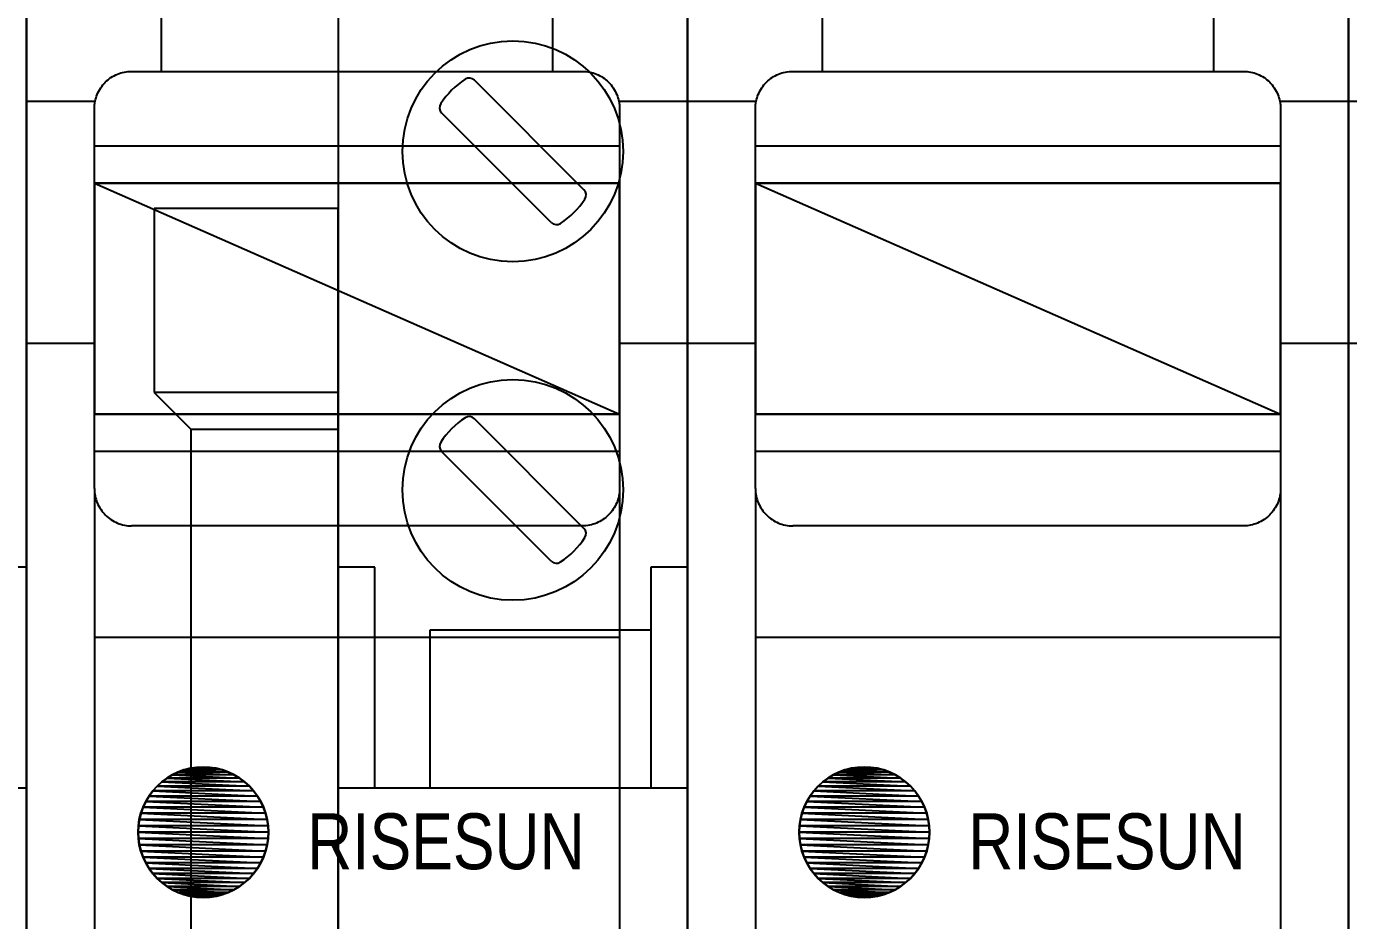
# Model space of a CAD drawing. Header units: millimetres. Extents: x -208796 to -83323, y 30910 to 103951.
# Drawn here: x -100296.08 to -100260.13, y 36538.17 to 36562.46 of the extents above; entities that cross this region are included whole.
import ezdxf

# ---------------------------------------------------------------- set-up
doc = ezdxf.new("R2010")
doc.units = ezdxf.units.MM
doc.header["$LTSCALE"] = 3
doc.linetypes.add('NEW_LINE159', pattern=[0.7, 0.5, -0.2])
doc.layers.add('1', color=3, linetype='Continuous')
doc.layers.add('DUT', color=7, linetype='Continuous')
doc.styles.add('Arial', font='arial.ttf')

# ---------------------------------------------------------------- blocks, each defined once
blk = doc.blocks.new('*U99')
for p, q in [((-26.958, 0), (-26.958, 79.4816)), ((-8.986, 79.4816), (-8.986, 0)), ((-8.986, 0), (-8.986, 79.4816)), ((-23.2876, 63.1802), (-23.2876, 66.4202)), ((-12.6563, 66.4202), (-12.6563, 63.1802)), ((-5.3156, 63.1802), (-5.3156, 66.4202)), ((5.3157, 66.4202), (5.3157, 63.1802)), ((-24.8136, 62.8837), (-24.7774, 62.9185)), ((-24.7774, 62.9185), (-24.7395, 62.9511)), ((-24.7395, 62.9511), (-24.7002, 62.9818)), ((-24.7002, 62.9818), (-24.6595, 63.0102)), ((-24.6595, 63.0102), (-24.6178, 63.0368)), ((-24.6178, 63.0368), (-24.5746, 63.0611)), ((-24.5746, 63.0611), (-24.5305, 63.0833)), ((-24.5305, 63.0833), (-24.4852, 63.1032)), ((-24.4852, 63.1032), (-24.4392, 63.1211)), ((-24.4392, 63.1211), (-24.3923, 63.1366)), ((-24.3923, 63.1366), (-24.3447, 63.1499)), ((-24.3447, 63.1499), (-24.2962, 63.1607)), ((-24.2962, 63.1607), (-24.2474, 63.1694)), ((-24.2474, 63.1694), (-24.1979, 63.1754)), ((-24.1979, 63.1754), (-24.148, 63.179)), ((-24.148, 63.179), (-24.0976, 63.1802)), ((-24.0976, 63.1802), (-23.2876, 63.1802)), ((-23.2876, 63.1802), (-12.6563, 63.1802)), ((-12.6563, 63.1802), (-11.8463, 63.1802)), ((-11.8463, 63.1802), (-11.8463, 63.1802)), ((-11.8463, 63.1802), (-11.7962, 63.179)), ((-11.7962, 63.179), (-11.7463, 63.1754)), ((-11.7463, 63.1754), (-11.6969, 63.1694)), ((-11.6969, 63.1694), (-11.648, 63.1607)), ((-11.648, 63.1607), (-11.5998, 63.1499)), ((-11.5998, 63.1499), (-11.5521, 63.1366)), ((-11.5521, 63.1366), (-11.5052, 63.1211)), ((-11.5052, 63.1211), (-11.459, 63.1032)), ((-11.459, 63.1032), (-11.4139, 63.0833)), ((-11.4139, 63.0833), (-11.3698, 63.0611)), ((-11.3698, 63.0611), (-11.3268, 63.0368)), ((-11.3268, 63.0368), (-11.2848, 63.0102)), ((-11.2848, 63.0102), (-11.2443, 62.9818)), ((-11.2443, 62.9818), (-11.2048, 62.9511)), ((-11.2048, 62.9511), (-11.1669, 62.9185)), ((-11.1669, 62.9185), (-11.1304, 62.8837)), ((-6.8416, 62.8837), (-6.8054, 62.9185)), ((-6.8054, 62.9185), (-6.7675, 62.9511)), ((-6.7675, 62.9511), (-6.7282, 62.9818)), ((-6.7282, 62.9818), (-6.6875, 63.0102)), ((-6.6875, 63.0102), (-6.6458, 63.0368)), ((-6.6458, 63.0368), (-6.6026, 63.0611)), ((-6.6026, 63.0611), (-6.5585, 63.0833)), ((-6.5585, 63.0833), (-6.5132, 63.1032)), ((-6.5132, 63.1032), (-6.4672, 63.1211)), ((-6.4672, 63.1211), (-6.4203, 63.1366)), ((-6.4203, 63.1366), (-6.3727, 63.1499)), ((-6.3727, 63.1499), (-6.3242, 63.1607)), ((-6.3242, 63.1607), (-6.2754, 63.1694)), ((-6.2754, 63.1694), (-6.2259, 63.1754)), ((-6.2259, 63.1754), (-6.176, 63.179)), ((-6.176, 63.179), (-6.1256, 63.1802)), ((-6.1256, 63.1802), (-5.3156, 63.1802)), ((-5.3156, 63.1802), (5.3157, 63.1802)), ((5.3157, 63.1802), (6.1257, 63.1802)), ((6.1257, 63.1802), (6.1257, 63.1802)), ((6.1257, 63.1802), (6.1758, 63.179)), ((6.1758, 63.179), (6.2257, 63.1754)), ((6.2257, 63.1754), (6.2751, 63.1694)), ((6.2751, 63.1694), (6.324, 63.1607)), ((6.324, 63.1607), (6.3722, 63.1499)), ((6.3722, 63.1499), (6.4199, 63.1366)), ((6.4199, 63.1366), (6.4668, 63.1211)), ((6.4668, 63.1211), (6.513, 63.1032)), ((6.513, 63.1032), (6.5581, 63.0833)), ((6.5581, 63.0833), (6.6022, 63.0611)), ((6.6022, 63.0611), (6.6452, 63.0368)), ((6.6452, 63.0368), (6.6872, 63.0102)), ((6.6872, 63.0102), (6.7277, 62.9818)), ((6.7277, 62.9818), (6.7672, 62.9511)), ((6.7672, 62.9511), (6.8051, 62.9185)), ((6.8051, 62.9185), (6.8416, 62.8837)), ((-25.051, 62.5093), (-25.0331, 62.5553)), ((-25.0331, 62.5553), (-25.0132, 62.6006)), ((-25.0132, 62.6006), (-24.991, 62.6447)), ((-24.991, 62.6447), (-24.9667, 62.6879)), ((-24.9667, 62.6879), (-24.9401, 62.7296)), ((-24.9401, 62.7296), (-24.9117, 62.7703)), ((-24.9117, 62.7703), (-24.881, 62.8096)), ((-24.881, 62.8096), (-24.8484, 62.8475)), ((-24.8484, 62.8475), (-24.8136, 62.8837)), ((-24.8136, 62.8837), (-24.8136, 62.8837)), ((-11.1304, 62.8837), (-11.1304, 62.8837)), ((-11.1304, 62.8837), (-11.0959, 62.8475)), ((-11.0959, 62.8475), (-11.0633, 62.8096)), ((-11.0633, 62.8096), (-11.0328, 62.7703)), ((-11.0328, 62.7703), (-11.0041, 62.7296)), ((-11.0041, 62.7296), (-10.9777, 62.6879)), ((-10.9777, 62.6879), (-10.9533, 62.6447)), ((-10.9533, 62.6447), (-10.9311, 62.6006)), ((-10.9311, 62.6006), (-10.911, 62.5553)), ((-10.911, 62.5553), (-10.8933, 62.5093)), ((-7.079, 62.5093), (-7.0611, 62.5553)), ((-7.0611, 62.5553), (-7.0412, 62.6006)), ((-7.0412, 62.6006), (-7.019, 62.6447)), ((-7.019, 62.6447), (-6.9947, 62.6879)), ((-6.9947, 62.6879), (-6.9681, 62.7296)), ((-6.9681, 62.7296), (-6.9397, 62.7703)), ((-6.9397, 62.7703), (-6.909, 62.8096)), ((-6.909, 62.8096), (-6.8764, 62.8475)), ((-6.8764, 62.8475), (-6.8416, 62.8837)), ((-6.8416, 62.8837), (-6.8416, 62.8837)), ((6.8416, 62.8837), (6.8416, 62.8837)), ((6.8416, 62.8837), (6.8761, 62.8475)), ((6.8761, 62.8475), (6.9087, 62.8096)), ((6.9087, 62.8096), (6.9392, 62.7703)), ((6.9392, 62.7703), (6.9679, 62.7296)), ((6.9679, 62.7296), (6.9943, 62.6879)), ((6.9943, 62.6879), (7.0187, 62.6447)), ((7.0187, 62.6447), (7.0409, 62.6006)), ((7.0409, 62.6006), (7.061, 62.5553)), ((7.061, 62.5553), (7.0787, 62.5093)), ((-26.958, 62.3702), (-25.0897, 62.3702)), ((-25.1101, 62.1677), (-25.1089, 62.2181)), ((-25.1089, 62.2181), (-25.1053, 62.268)), ((-25.1053, 62.268), (-25.0993, 62.3175)), ((-25.0993, 62.3175), (-25.0906, 62.3663)), ((-25.0906, 62.3663), (-25.0798, 62.4148)), ((-25.0798, 62.4148), (-25.0665, 62.4624)), ((-25.0665, 62.4624), (-25.051, 62.5093)), ((-10.8933, 62.5093), (-10.8777, 62.4624)), ((-10.8777, 62.4624), (-10.8645, 62.4148)), ((-10.8645, 62.4148), (-10.8535, 62.3663)), ((-10.8543, 62.3702), (-8.986, 62.3702)), ((-10.8535, 62.3663), (-10.8451, 62.3175)), ((-10.8451, 62.3175), (-10.8388, 62.268)), ((-10.8388, 62.268), (-10.8352, 62.2181)), ((-10.8352, 62.2181), (-10.8338, 62.1677)), ((-8.986, 62.3702), (-7.1177, 62.3702)), ((-7.1381, 62.1677), (-7.1369, 62.2181)), ((-7.1369, 62.2181), (-7.1333, 62.268)), ((-7.1333, 62.268), (-7.1273, 62.3175)), ((-7.1273, 62.3175), (-7.1186, 62.3663)), ((-7.1186, 62.3663), (-7.1078, 62.4148)), ((-7.1078, 62.4148), (-7.0945, 62.4624)), ((-7.0945, 62.4624), (-7.079, 62.5093)), ((7.0787, 62.5093), (7.0943, 62.4624)), ((7.0943, 62.4624), (7.1075, 62.4148)), ((7.1075, 62.4148), (7.1185, 62.3663)), ((7.1177, 62.3702), (8.986, 62.3702)), ((7.1185, 62.3663), (7.1269, 62.3175)), ((7.1269, 62.3175), (7.1332, 62.268)), ((7.1332, 62.268), (7.1368, 62.2181)), ((7.1368, 62.2181), (7.1382, 62.1677)), ((-25.1101, 60.1427), (-25.1101, 62.1677)), ((-25.1101, 62.1677), (-25.1101, 62.1677)), ((-10.8338, 62.1677), (-10.8338, 60.1427)), ((-7.1381, 60.1427), (-7.1381, 62.1677)), ((-7.1381, 62.1677), (-7.1381, 62.1677)), ((7.1382, 62.1677), (7.1382, 60.1427)), ((-25.1101, 61.1552), (-10.8338, 61.1552)), ((-7.1381, 61.1552), (7.1382, 61.1552)), ((-25.1101, 60.1427), (-10.8338, 60.1427)), ((-25.1101, 53.8652), (-25.1101, 60.1427)), ((-10.8338, 60.1427), (-10.8338, 53.8652)), ((-7.1381, 60.1427), (7.1382, 60.1427)), ((-7.1381, 53.8652), (-7.1381, 60.1427)), ((7.1382, 60.1427), (7.1382, 53.8652)), ((-26.958, 55.789), (-25.0897, 55.789)), ((-10.8543, 55.789), (-8.986, 55.789)), ((-8.986, 55.789), (-7.1177, 55.789)), ((7.1177, 55.789), (8.986, 55.789)), ((-25.1101, 51.8402), (-25.1101, 53.8652)), ((-10.8338, 53.8652), (-25.1101, 53.8652)), ((-10.8338, 53.8652), (-10.8338, 51.8402)), ((-7.1381, 51.8402), (-7.1381, 53.8652)), ((7.1382, 53.8652), (-7.1381, 53.8652)), ((7.1382, 53.8652), (7.1382, 51.8402)), ((-10.8338, 52.8527), (-25.1101, 52.8527)), ((7.1382, 52.8527), (-7.1381, 52.8527)), ((-25.1101, 51.8402), (-25.1101, 51.8402)), ((-25.1101, 51.8402), (-25.1089, 51.7901)), ((-25.1101, 51.8402), (-25.1101, 20.4526)), ((-25.1089, 51.7901), (-25.1053, 51.7402)), ((-10.8352, 51.7901), (-10.8388, 51.7402)), ((-10.8338, 51.8402), (-10.8352, 51.7901)), ((-10.8338, 51.8402), (-10.8338, 51.8402)), ((-10.8338, 51.8402), (-10.8338, 20.4526)), ((-7.1381, 51.8402), (-7.1381, 51.8402)), ((-7.1381, 51.8402), (-7.1369, 51.7901)), ((-7.1381, 51.8402), (-7.1381, 20.4526)), ((-7.1369, 51.7901), (-7.1333, 51.7402)), ((7.1368, 51.7901), (7.1332, 51.7402)), ((7.1382, 51.8402), (7.1368, 51.7901)), ((7.1382, 51.8402), (7.1382, 51.8402)), ((7.1382, 51.8402), (7.1382, 20.4526)), ((-25.1053, 51.7402), (-25.0993, 51.6908)), ((-25.0993, 51.6908), (-25.0906, 51.6419)), ((-25.0906, 51.6419), (-25.0798, 51.5937)), ((-25.0798, 51.5937), (-25.0665, 51.546)), ((-25.0665, 51.546), (-25.051, 51.4991)), ((-25.051, 51.4991), (-25.0331, 51.4528)), ((-25.0331, 51.4528), (-25.0132, 51.4077)), ((-25.0132, 51.4077), (-24.991, 51.3636)), ((-10.9311, 51.4077), (-10.9533, 51.3636)), ((-10.911, 51.4528), (-10.9311, 51.4077)), ((-10.8933, 51.4991), (-10.911, 51.4528)), ((-10.8777, 51.546), (-10.8933, 51.4991)), ((-10.8645, 51.5937), (-10.8777, 51.546)), ((-10.8535, 51.6419), (-10.8645, 51.5937)), ((-10.8451, 51.6908), (-10.8535, 51.6419)), ((-10.8388, 51.7402), (-10.8451, 51.6908)), ((-7.1333, 51.7402), (-7.1273, 51.6908)), ((-7.1273, 51.6908), (-7.1186, 51.6419)), ((-7.1186, 51.6419), (-7.1078, 51.5937)), ((-7.1078, 51.5937), (-7.0945, 51.546)), ((-7.0945, 51.546), (-7.079, 51.4991)), ((-7.079, 51.4991), (-7.0611, 51.4528)), ((-7.0611, 51.4528), (-7.0412, 51.4077)), ((-7.0412, 51.4077), (-7.019, 51.3636)), ((7.0409, 51.4077), (7.0187, 51.3636)), ((7.061, 51.4528), (7.0409, 51.4077)), ((7.0787, 51.4991), (7.061, 51.4528)), ((7.0943, 51.546), (7.0787, 51.4991)), ((7.1075, 51.5937), (7.0943, 51.546)), ((7.1185, 51.6419), (7.1075, 51.5937)), ((7.1269, 51.6908), (7.1185, 51.6419)), ((7.1332, 51.7402), (7.1269, 51.6908)), ((-24.991, 51.3636), (-24.9667, 51.3206)), ((-24.9667, 51.3206), (-24.9401, 51.2786)), ((-24.9401, 51.2786), (-24.9117, 51.2381)), ((-24.9117, 51.2381), (-24.881, 51.1986)), ((-24.881, 51.1986), (-24.8484, 51.1607)), ((-24.8484, 51.1607), (-24.8136, 51.1242)), ((-24.8136, 51.1242), (-24.8136, 51.1242)), ((-24.8136, 51.1242), (-24.7774, 51.0897)), ((-24.7774, 51.0897), (-24.7395, 51.0571)), ((-24.7395, 51.0571), (-24.7002, 51.0266)), ((-11.2048, 51.0571), (-11.2443, 51.0266)), ((-11.1669, 51.0897), (-11.2048, 51.0571)), ((-11.1304, 51.1242), (-11.1669, 51.0897)), ((-11.0959, 51.1607), (-11.1304, 51.1242)), ((-11.1304, 51.1242), (-11.1304, 51.1242)), ((-11.0633, 51.1986), (-11.0959, 51.1607)), ((-11.0328, 51.2381), (-11.0633, 51.1986)), ((-11.0041, 51.2786), (-11.0328, 51.2381)), ((-10.9777, 51.3206), (-11.0041, 51.2786)), ((-10.9533, 51.3636), (-10.9777, 51.3206)), ((-7.019, 51.3636), (-6.9947, 51.3206)), ((-6.9947, 51.3206), (-6.9681, 51.2786)), ((-6.9681, 51.2786), (-6.9397, 51.2381)), ((-6.9397, 51.2381), (-6.909, 51.1986)), ((-6.909, 51.1986), (-6.8764, 51.1607)), ((-6.8764, 51.1607), (-6.8416, 51.1242)), ((-6.8416, 51.1242), (-6.8416, 51.1242)), ((-6.8416, 51.1242), (-6.8054, 51.0897)), ((-6.8054, 51.0897), (-6.7675, 51.0571)), ((-6.7675, 51.0571), (-6.7282, 51.0266)), ((6.7672, 51.0571), (6.7277, 51.0266)), ((6.8051, 51.0897), (6.7672, 51.0571)), ((6.8416, 51.1242), (6.8051, 51.0897)), ((6.8761, 51.1607), (6.8416, 51.1242)), ((6.8416, 51.1242), (6.8416, 51.1242)), ((6.9087, 51.1986), (6.8761, 51.1607)), ((6.9392, 51.2381), (6.9087, 51.1986)), ((6.9679, 51.2786), (6.9392, 51.2381)), ((6.9943, 51.3206), (6.9679, 51.2786)), ((7.0187, 51.3636), (6.9943, 51.3206)), ((-24.7002, 51.0266), (-24.6595, 50.9979)), ((-24.6595, 50.9979), (-24.6178, 50.9715)), ((-24.6178, 50.9715), (-24.5746, 50.9471)), ((-24.5746, 50.9471), (-24.5305, 50.9249)), ((-24.5305, 50.9249), (-24.4852, 50.9048)), ((-24.4852, 50.9048), (-24.4392, 50.8871)), ((-24.4392, 50.8871), (-24.3923, 50.8716)), ((-24.3923, 50.8716), (-24.3447, 50.8584)), ((-24.3447, 50.8584), (-24.2962, 50.8474)), ((-24.2962, 50.8474), (-24.2474, 50.839)), ((-24.2474, 50.839), (-24.1979, 50.8327)), ((-24.1979, 50.8327), (-24.148, 50.8291)), ((-24.148, 50.8291), (-24.0976, 50.8277)), ((-11.8463, 50.8277), (-24.0976, 50.8277)), ((-11.7962, 50.8291), (-11.8463, 50.8277)), ((-11.7463, 50.8327), (-11.7962, 50.8291)), ((-11.6969, 50.839), (-11.7463, 50.8327)), ((-11.648, 50.8474), (-11.6969, 50.839)), ((-11.5998, 50.8584), (-11.648, 50.8474)), ((-11.5521, 50.8716), (-11.5998, 50.8584)), ((-11.5052, 50.8871), (-11.5521, 50.8716)), ((-11.459, 50.9048), (-11.5052, 50.8871)), ((-11.4139, 50.9249), (-11.459, 50.9048)), ((-11.3698, 50.9471), (-11.4139, 50.9249)), ((-11.3268, 50.9715), (-11.3698, 50.9471)), ((-11.2848, 50.9979), (-11.3268, 50.9715)), ((-11.2443, 51.0266), (-11.2848, 50.9979)), ((-6.7282, 51.0266), (-6.6875, 50.9979)), ((-6.6875, 50.9979), (-6.6458, 50.9715)), ((-6.6458, 50.9715), (-6.6026, 50.9471)), ((-6.6026, 50.9471), (-6.5585, 50.9249)), ((-6.5585, 50.9249), (-6.5132, 50.9048)), ((-6.5132, 50.9048), (-6.4672, 50.8871)), ((-6.4672, 50.8871), (-6.4203, 50.8716)), ((-6.4203, 50.8716), (-6.3727, 50.8584)), ((-6.3727, 50.8584), (-6.3242, 50.8474)), ((-6.3242, 50.8474), (-6.2754, 50.839)), ((-6.2754, 50.839), (-6.2259, 50.8327)), ((-6.2259, 50.8327), (-6.176, 50.8291)), ((-6.176, 50.8291), (-6.1256, 50.8277)), ((6.1257, 50.8277), (-6.1256, 50.8277)), ((6.1758, 50.8291), (6.1257, 50.8277)), ((6.2257, 50.8327), (6.1758, 50.8291)), ((6.2751, 50.839), (6.2257, 50.8327)), ((6.324, 50.8474), (6.2751, 50.839)), ((6.3722, 50.8584), (6.324, 50.8474)), ((6.4199, 50.8716), (6.3722, 50.8584)), ((6.4668, 50.8871), (6.4199, 50.8716)), ((6.513, 50.9048), (6.4668, 50.8871)), ((6.5581, 50.9249), (6.513, 50.9048)), ((6.6022, 50.9471), (6.5581, 50.9249)), ((6.6452, 50.9715), (6.6022, 50.9471)), ((6.6872, 50.9979), (6.6452, 50.9715)), ((6.7277, 51.0266), (6.6872, 50.9979)), ((-10.8338, 47.7902), (-25.1101, 47.7902)), ((7.1382, 47.7902), (-7.1381, 47.7902))]:
    blk.add_line(p, q)
at = {"color": 144}
for p, q in [((-25.1101, 60.1427), (-10.8338, 60.1427)), ((-25.1101, 60.1427), (-25.1101, 60.1427)), ((-25.1101, 60.1427), (-10.8338, 53.8652)), ((-25.1101, 53.8652), (-25.1101, 60.1427)), ((-25.1101, 60.1427), (-10.8338, 53.8652)), ((-10.8338, 60.1427), (-25.1101, 60.1427)), ((-25.1101, 60.1427), (-10.8338, 60.1427)), ((-25.1101, 60.1427), (-25.1101, 53.8652)), ((-10.8338, 53.8652), (-10.8338, 60.1427)), ((-10.8338, 60.1427), (-10.8338, 53.8652)), ((-7.1381, 60.1427), (7.1382, 60.1427)), ((-7.1381, 60.1427), (-7.1381, 60.1427)), ((-7.1381, 60.1427), (7.1382, 53.8652)), ((-7.1381, 53.8652), (-7.1381, 60.1427)), ((-7.1381, 60.1427), (7.1382, 53.8652)), ((7.1382, 60.1427), (-7.1381, 60.1427)), ((-7.1381, 60.1427), (7.1382, 60.1427)), ((-7.1381, 60.1427), (-7.1381, 53.8652)), ((7.1382, 53.8652), (7.1382, 60.1427)), ((7.1382, 60.1427), (7.1382, 53.8652)), ((-10.8338, 53.8652), (-25.1101, 53.8652)), ((-25.1101, 53.8652), (-10.8338, 53.8652)), ((-25.1101, 53.8652), (-25.1101, 53.8652)), ((-25.1101, 53.8652), (-10.8338, 53.8652)), ((7.1382, 53.8652), (-7.1381, 53.8652)), ((-7.1381, 53.8652), (7.1382, 53.8652)), ((-7.1381, 53.8652), (-7.1381, 53.8652)), ((-7.1381, 53.8652), (7.1382, 53.8652))]:
    blk.add_line(p, q, dxfattribs=at)
at = {"color": 251, "linetype": 'NEW_LINE159'}
for p, q in [((-22.5086, 44.238), (-22.6784, 44.1944)), ((-22.3326, 44.2649), (-22.5086, 44.238)), ((-22.1513, 44.2739), (-22.3326, 44.2649)), ((-21.9703, 44.2649), (-22.1513, 44.2739)), ((-22.1513, 44.2739), (-22.1513, 44.2739)), ((-21.7943, 44.238), (-21.9703, 44.2649)), ((-21.6246, 44.1944), (-21.7943, 44.238)), ((-4.5366, 44.238), (-4.7064, 44.1944)), ((-4.3606, 44.2649), (-4.5366, 44.238)), ((-4.1793, 44.2739), (-4.3606, 44.2649)), ((-3.9983, 44.2649), (-4.1793, 44.2739)), ((-4.1793, 44.2739), (-4.1793, 44.2739)), ((-3.8223, 44.238), (-3.9983, 44.2649)), ((-3.6526, 44.1944), (-3.8223, 44.238)), ((-23.2785, 43.8695), (-23.4042, 43.755)), ((-23.1421, 43.9714), (-23.2785, 43.8695)), ((-22.9961, 44.0603), (-23.1421, 43.9714)), ((-22.8411, 44.1348), (-22.9961, 44.0603)), ((-22.6784, 44.1944), (-22.8411, 44.1348)), ((-21.4617, 44.1348), (-21.6246, 44.1944)), ((-21.3069, 44.0603), (-21.4617, 44.1348)), ((-21.1608, 43.9714), (-21.3069, 44.0603)), ((-21.0244, 43.8695), (-21.1608, 43.9714)), ((-20.8985, 43.755), (-21.0244, 43.8695)), ((-5.3065, 43.8695), (-5.4322, 43.755)), ((-5.1701, 43.9714), (-5.3065, 43.8695)), ((-5.0241, 44.0603), (-5.1701, 43.9714)), ((-4.8691, 44.1348), (-5.0241, 44.0603)), ((-4.7064, 44.1944), (-4.8691, 44.1348)), ((-3.4897, 44.1348), (-3.6526, 44.1944)), ((-3.3349, 44.0603), (-3.4897, 44.1348)), ((-3.1888, 43.9714), (-3.3349, 44.0603)), ((-3.0524, 43.8695), (-3.1888, 43.9714)), ((-2.9265, 43.755), (-3.0524, 43.8695)), ((-23.6206, 43.4929), (-23.7095, 43.3468)), ((-23.5187, 43.6293), (-23.6206, 43.4929)), ((-23.4042, 43.755), (-23.5187, 43.6293)), ((-20.7843, 43.6293), (-20.8985, 43.755)), ((-20.6822, 43.4929), (-20.7843, 43.6293)), ((-20.5935, 43.3468), (-20.6822, 43.4929)), ((-5.6486, 43.4929), (-5.7375, 43.3468)), ((-5.5467, 43.6293), (-5.6486, 43.4929)), ((-5.4322, 43.755), (-5.5467, 43.6293)), ((-2.8123, 43.6293), (-2.9265, 43.755)), ((-2.7102, 43.4929), (-2.8123, 43.6293)), ((-2.6215, 43.3468), (-2.7102, 43.4929)), ((-23.784, 43.1918), (-23.8436, 43.0291)), ((-23.7095, 43.3468), (-23.784, 43.1918)), ((-20.5187, 43.1918), (-20.5935, 43.3468)), ((-20.4592, 43.0291), (-20.5187, 43.1918)), ((-5.812, 43.1918), (-5.8716, 43.0291)), ((-5.7375, 43.3468), (-5.812, 43.1918)), ((-2.5467, 43.1918), (-2.6215, 43.3468)), ((-2.4872, 43.0291), (-2.5467, 43.1918)), ((-23.8872, 42.8593), (-23.9141, 42.6833)), ((-23.8436, 43.0291), (-23.8872, 42.8593)), ((-20.4155, 42.8593), (-20.4592, 43.0291)), ((-20.3886, 42.6833), (-20.4155, 42.8593)), ((-5.9152, 42.8593), (-5.9421, 42.6833)), ((-5.8716, 43.0291), (-5.9152, 42.8593)), ((-2.4435, 42.8593), (-2.4872, 43.0291)), ((-2.4166, 42.6833), (-2.4435, 42.8593)), ((-23.9141, 42.6833), (-23.9231, 42.502)), ((-23.9231, 42.502), (-23.9231, 42.502)), ((-23.9231, 42.502), (-23.9142, 42.321)), ((-20.3794, 42.502), (-20.3886, 42.6833)), ((-20.3886, 42.321), (-20.3794, 42.502)), ((-20.3794, 42.502), (-20.3794, 42.502)), ((-5.9421, 42.6833), (-5.9511, 42.502)), ((-5.9511, 42.502), (-5.9511, 42.502)), ((-5.9511, 42.502), (-5.9422, 42.321)), ((-2.4074, 42.502), (-2.4166, 42.6833)), ((-2.4166, 42.321), (-2.4074, 42.502)), ((-2.4074, 42.502), (-2.4074, 42.502)), ((-23.9142, 42.321), (-23.8873, 42.145)), ((-23.8873, 42.145), (-23.8437, 41.9753)), ((-20.4592, 41.9753), (-20.4155, 42.145)), ((-20.4155, 42.145), (-20.3886, 42.321)), ((-5.9422, 42.321), (-5.9153, 42.145)), ((-5.9153, 42.145), (-5.8717, 41.9753)), ((-2.4872, 41.9753), (-2.4435, 42.145)), ((-2.4435, 42.145), (-2.4166, 42.321)), ((-23.8437, 41.9753), (-23.7841, 41.8124)), ((-23.7841, 41.8124), (-23.7096, 41.6576)), ((-20.5935, 41.6576), (-20.5187, 41.8124)), ((-20.5187, 41.8124), (-20.4592, 41.9753)), ((-5.8717, 41.9753), (-5.8121, 41.8124)), ((-5.8121, 41.8124), (-5.7376, 41.6576)), ((-2.6215, 41.6576), (-2.5467, 41.8124)), ((-2.5467, 41.8124), (-2.4872, 41.9753)), ((-23.7096, 41.6576), (-23.6207, 41.5115)), ((-23.6207, 41.5115), (-23.5188, 41.3751)), ((-23.5188, 41.3751), (-23.4043, 41.2492)), ((-20.8985, 41.2492), (-20.7843, 41.3751)), ((-20.7843, 41.3751), (-20.6822, 41.5115)), ((-20.6822, 41.5115), (-20.5935, 41.6576)), ((-5.7376, 41.6576), (-5.6487, 41.5115)), ((-5.6487, 41.5115), (-5.5468, 41.3751)), ((-5.5468, 41.3751), (-5.4323, 41.2492)), ((-2.9265, 41.2492), (-2.8123, 41.3751)), ((-2.8123, 41.3751), (-2.7102, 41.5115)), ((-2.7102, 41.5115), (-2.6215, 41.6576)), ((-23.4043, 41.2492), (-23.2786, 41.135)), ((-23.2786, 41.135), (-23.1422, 41.0329)), ((-23.1422, 41.0329), (-22.9961, 40.9442)), ((-21.3069, 40.9442), (-21.1608, 41.0329)), ((-21.1608, 41.0329), (-21.0244, 41.135)), ((-21.0244, 41.135), (-20.8985, 41.2492)), ((-5.4323, 41.2492), (-5.3066, 41.135)), ((-5.3066, 41.135), (-5.1702, 41.0329)), ((-5.1702, 41.0329), (-5.0241, 40.9442)), ((-3.3349, 40.9442), (-3.1888, 41.0329)), ((-3.1888, 41.0329), (-3.0524, 41.135)), ((-3.0524, 41.135), (-2.9265, 41.2492)), ((-22.9961, 40.9442), (-22.8411, 40.8694)), ((-22.8411, 40.8694), (-22.6784, 40.8099)), ((-22.6784, 40.8099), (-22.5086, 40.7662)), ((-22.5086, 40.7662), (-22.3326, 40.7393)), ((-22.3326, 40.7393), (-22.1513, 40.7301)), ((-22.1513, 40.7301), (-21.9703, 40.7393)), ((-22.1513, 40.7301), (-22.1513, 40.7301)), ((-21.9703, 40.7393), (-21.7943, 40.7662)), ((-21.7943, 40.7662), (-21.6246, 40.8099)), ((-21.6246, 40.8099), (-21.4617, 40.8694)), ((-21.4617, 40.8694), (-21.3069, 40.9442)), ((-5.0241, 40.9442), (-4.8691, 40.8694)), ((-4.8691, 40.8694), (-4.7064, 40.8099)), ((-4.7064, 40.8099), (-4.5366, 40.7662)), ((-4.5366, 40.7662), (-4.3606, 40.7393)), ((-4.3606, 40.7393), (-4.1793, 40.7301)), ((-4.1793, 40.7301), (-3.9983, 40.7393)), ((-4.1793, 40.7301), (-4.1793, 40.7301)), ((-3.9983, 40.7393), (-3.8223, 40.7662)), ((-3.8223, 40.7662), (-3.6526, 40.8099)), ((-3.6526, 40.8099), (-3.4897, 40.8694)), ((-3.4897, 40.8694), (-3.3349, 40.9442))]:
    blk.add_line(p, q, dxfattribs=at)
at = {"color": 251}
for p, q in [((-22.6656, 44.1975), (-22.4969, 44.2398)), ((-22.4969, 44.2398), (-22.6656, 44.1975)), ((-22.4969, 44.2398), (-22.3249, 44.2653)), ((-22.3249, 44.2653), (-22.4969, 44.2398)), ((-21.8056, 44.2398), (-22.4969, 44.2398)), ((-22.4969, 44.2398), (-21.6369, 44.1975)), ((-22.4969, 44.2398), (-21.6369, 44.1975)), ((-21.8056, 44.2398), (-22.4969, 44.2398)), ((-22.3249, 44.2653), (-22.1513, 44.2739)), ((-22.1513, 44.2739), (-22.3249, 44.2653)), ((-21.9776, 44.2653), (-22.3249, 44.2653)), ((-22.3249, 44.2653), (-21.8056, 44.2398)), ((-22.3249, 44.2653), (-21.8056, 44.2398)), ((-21.9776, 44.2653), (-22.3249, 44.2653)), ((-22.1513, 44.2739), (-21.9776, 44.2653)), ((-21.9776, 44.2653), (-22.1513, 44.2739)), ((-21.8056, 44.2398), (-21.9776, 44.2653)), ((-21.9776, 44.2653), (-21.8056, 44.2398)), ((-21.6369, 44.1975), (-21.8056, 44.2398)), ((-21.8056, 44.2398), (-21.6369, 44.1975)), ((-4.6936, 44.1975), (-4.5249, 44.2398)), ((-4.5249, 44.2398), (-4.6936, 44.1975)), ((-4.5249, 44.2398), (-4.3529, 44.2653)), ((-4.3529, 44.2653), (-4.5249, 44.2398)), ((-3.8336, 44.2398), (-4.5249, 44.2398)), ((-4.5249, 44.2398), (-3.6649, 44.1975)), ((-4.5249, 44.2398), (-3.6649, 44.1975)), ((-3.8336, 44.2398), (-4.5249, 44.2398)), ((-4.3529, 44.2653), (-4.1793, 44.2739)), ((-4.1793, 44.2739), (-4.3529, 44.2653)), ((-4.0056, 44.2653), (-4.3529, 44.2653)), ((-4.3529, 44.2653), (-3.8336, 44.2398)), ((-4.3529, 44.2653), (-3.8336, 44.2398)), ((-4.0056, 44.2653), (-4.3529, 44.2653)), ((-4.1793, 44.2739), (-4.0056, 44.2653)), ((-4.0056, 44.2653), (-4.1793, 44.2739)), ((-3.8336, 44.2398), (-4.0056, 44.2653)), ((-4.0056, 44.2653), (-3.8336, 44.2398)), ((-3.6649, 44.1975), (-3.8336, 44.2398)), ((-3.8336, 44.2398), (-3.6649, 44.1975)), ((-23.4042, 43.7549), (-23.2753, 43.8716)), ((-23.2753, 43.8716), (-23.4042, 43.7549)), ((-23.2753, 43.8716), (-23.1357, 43.9753)), ((-23.1357, 43.9753), (-23.2753, 43.8716)), ((-21.0272, 43.8716), (-23.2753, 43.8716)), ((-23.2753, 43.8716), (-20.8984, 43.7549)), ((-23.2753, 43.8716), (-20.8984, 43.7549)), ((-21.0272, 43.8716), (-23.2753, 43.8716)), ((-23.1357, 43.9753), (-22.9865, 44.0646)), ((-22.9865, 44.0646), (-23.1357, 43.9753)), ((-21.1668, 43.9753), (-23.1357, 43.9753)), ((-23.1357, 43.9753), (-21.0272, 43.8716)), ((-23.1357, 43.9753), (-21.0272, 43.8716)), ((-21.1668, 43.9753), (-23.1357, 43.9753)), ((-22.9865, 44.0646), (-22.8293, 44.139)), ((-22.8293, 44.139), (-22.9865, 44.0646)), ((-21.316, 44.0646), (-22.9865, 44.0646)), ((-22.9865, 44.0646), (-21.1668, 43.9753)), ((-22.9865, 44.0646), (-21.1668, 43.9753)), ((-21.316, 44.0646), (-22.9865, 44.0646)), ((-22.8293, 44.139), (-22.6656, 44.1975)), ((-22.6656, 44.1975), (-22.8293, 44.139)), ((-21.4732, 44.139), (-22.8293, 44.139)), ((-22.8293, 44.139), (-21.316, 44.0646)), ((-22.8293, 44.139), (-21.316, 44.0646)), ((-21.4732, 44.139), (-22.8293, 44.139)), ((-21.6369, 44.1975), (-22.6656, 44.1975)), ((-22.6656, 44.1975), (-21.4732, 44.139)), ((-22.6656, 44.1975), (-21.4732, 44.139)), ((-21.6369, 44.1975), (-22.6656, 44.1975)), ((-21.4732, 44.139), (-21.6369, 44.1975)), ((-21.6369, 44.1975), (-21.4732, 44.139)), ((-21.316, 44.0646), (-21.4732, 44.139)), ((-21.4732, 44.139), (-21.316, 44.0646)), ((-21.1668, 43.9753), (-21.316, 44.0646)), ((-21.316, 44.0646), (-21.1668, 43.9753)), ((-21.0272, 43.8716), (-21.1668, 43.9753)), ((-21.1668, 43.9753), (-21.0272, 43.8716)), ((-20.8984, 43.7549), (-21.0272, 43.8716)), ((-21.0272, 43.8716), (-20.8984, 43.7549)), ((-5.4322, 43.7549), (-5.3033, 43.8716)), ((-5.3033, 43.8716), (-5.4322, 43.7549)), ((-5.3033, 43.8716), (-5.1637, 43.9753)), ((-5.1637, 43.9753), (-5.3033, 43.8716)), ((-3.0552, 43.8716), (-5.3033, 43.8716)), ((-5.3033, 43.8716), (-2.9264, 43.7549)), ((-5.3033, 43.8716), (-2.9264, 43.7549)), ((-3.0552, 43.8716), (-5.3033, 43.8716)), ((-5.1637, 43.9753), (-5.0145, 44.0646)), ((-5.0145, 44.0646), (-5.1637, 43.9753)), ((-3.1948, 43.9753), (-5.1637, 43.9753)), ((-5.1637, 43.9753), (-3.0552, 43.8716)), ((-5.1637, 43.9753), (-3.0552, 43.8716)), ((-3.1948, 43.9753), (-5.1637, 43.9753)), ((-5.0145, 44.0646), (-4.8573, 44.139)), ((-4.8573, 44.139), (-5.0145, 44.0646)), ((-3.344, 44.0646), (-5.0145, 44.0646)), ((-5.0145, 44.0646), (-3.1948, 43.9753)), ((-5.0145, 44.0646), (-3.1948, 43.9753)), ((-3.344, 44.0646), (-5.0145, 44.0646)), ((-4.8573, 44.139), (-4.6936, 44.1975)), ((-4.6936, 44.1975), (-4.8573, 44.139)), ((-3.5012, 44.139), (-4.8573, 44.139)), ((-4.8573, 44.139), (-3.344, 44.0646)), ((-4.8573, 44.139), (-3.344, 44.0646)), ((-3.5012, 44.139), (-4.8573, 44.139)), ((-3.6649, 44.1975), (-4.6936, 44.1975)), ((-4.6936, 44.1975), (-3.5012, 44.139)), ((-4.6936, 44.1975), (-3.5012, 44.139)), ((-3.6649, 44.1975), (-4.6936, 44.1975)), ((-3.5012, 44.139), (-3.6649, 44.1975)), ((-3.6649, 44.1975), (-3.5012, 44.139)), ((-3.344, 44.0646), (-3.5012, 44.139)), ((-3.5012, 44.139), (-3.344, 44.0646)), ((-3.1948, 43.9753), (-3.344, 44.0646)), ((-3.344, 44.0646), (-3.1948, 43.9753)), ((-3.0552, 43.8716), (-3.1948, 43.9753)), ((-3.1948, 43.9753), (-3.0552, 43.8716)), ((-2.9264, 43.7549), (-3.0552, 43.8716)), ((-3.0552, 43.8716), (-2.9264, 43.7549)), ((-23.6245, 43.4864), (-23.5209, 43.6261)), ((-23.5209, 43.6261), (-23.6245, 43.4864)), ((-23.5209, 43.6261), (-23.4042, 43.7549)), ((-23.4042, 43.7549), (-23.5209, 43.6261)), ((-20.7816, 43.6261), (-23.5209, 43.6261)), ((-23.5209, 43.6261), (-20.678, 43.4864)), ((-23.5209, 43.6261), (-20.678, 43.4864)), ((-20.7816, 43.6261), (-23.5209, 43.6261)), ((-20.8984, 43.7549), (-23.4042, 43.7549)), ((-23.4042, 43.7549), (-20.7816, 43.6261)), ((-23.4042, 43.7549), (-20.7816, 43.6261)), ((-20.8984, 43.7549), (-23.4042, 43.7549)), ((-20.7816, 43.6261), (-20.8984, 43.7549)), ((-20.8984, 43.7549), (-20.7816, 43.6261)), ((-20.678, 43.4864), (-20.7816, 43.6261)), ((-20.7816, 43.6261), (-20.678, 43.4864)), ((-5.6525, 43.4864), (-5.5489, 43.6261)), ((-5.5489, 43.6261), (-5.6525, 43.4864)), ((-5.5489, 43.6261), (-5.4322, 43.7549)), ((-5.4322, 43.7549), (-5.5489, 43.6261)), ((-2.8096, 43.6261), (-5.5489, 43.6261)), ((-5.5489, 43.6261), (-2.706, 43.4864)), ((-5.5489, 43.6261), (-2.706, 43.4864)), ((-2.8096, 43.6261), (-5.5489, 43.6261)), ((-2.9264, 43.7549), (-5.4322, 43.7549)), ((-5.4322, 43.7549), (-2.8096, 43.6261)), ((-5.4322, 43.7549), (-2.8096, 43.6261)), ((-2.9264, 43.7549), (-5.4322, 43.7549)), ((-2.8096, 43.6261), (-2.9264, 43.7549)), ((-2.9264, 43.7549), (-2.8096, 43.6261)), ((-2.706, 43.4864), (-2.8096, 43.6261)), ((-2.8096, 43.6261), (-2.706, 43.4864)), ((-23.8468, 43.0163), (-23.7883, 43.1801)), ((-23.7883, 43.1801), (-23.8468, 43.0163)), ((-23.7883, 43.1801), (-23.7139, 43.3372)), ((-23.7139, 43.3372), (-23.7883, 43.1801)), ((-20.5143, 43.1801), (-23.7883, 43.1801)), ((-23.7883, 43.1801), (-20.4557, 43.0163)), ((-23.7883, 43.1801), (-20.4557, 43.0163)), ((-20.5143, 43.1801), (-23.7883, 43.1801)), ((-23.7139, 43.3372), (-23.6245, 43.4864)), ((-23.6245, 43.4864), (-23.7139, 43.3372)), ((-20.5886, 43.3372), (-23.7139, 43.3372)), ((-23.7139, 43.3372), (-20.5143, 43.1801)), ((-23.7139, 43.3372), (-20.5143, 43.1801)), ((-20.5886, 43.3372), (-23.7139, 43.3372)), ((-20.678, 43.4864), (-23.6245, 43.4864)), ((-23.6245, 43.4864), (-20.5886, 43.3372)), ((-23.6245, 43.4864), (-20.5886, 43.3372)), ((-20.678, 43.4864), (-23.6245, 43.4864)), ((-20.5886, 43.3372), (-20.678, 43.4864)), ((-20.678, 43.4864), (-20.5886, 43.3372)), ((-20.5143, 43.1801), (-20.5886, 43.3372)), ((-20.5886, 43.3372), (-20.5143, 43.1801)), ((-20.4557, 43.0163), (-20.5143, 43.1801)), ((-20.5143, 43.1801), (-20.4557, 43.0163)), ((-5.8748, 43.0163), (-5.8163, 43.1801)), ((-5.8163, 43.1801), (-5.8748, 43.0163)), ((-5.8163, 43.1801), (-5.7419, 43.3372)), ((-5.7419, 43.3372), (-5.8163, 43.1801)), ((-2.5423, 43.1801), (-5.8163, 43.1801)), ((-5.8163, 43.1801), (-2.4837, 43.0163)), ((-5.8163, 43.1801), (-2.4837, 43.0163)), ((-2.5423, 43.1801), (-5.8163, 43.1801)), ((-5.7419, 43.3372), (-5.6525, 43.4864)), ((-5.6525, 43.4864), (-5.7419, 43.3372)), ((-2.6166, 43.3372), (-5.7419, 43.3372)), ((-5.7419, 43.3372), (-2.5423, 43.1801)), ((-5.7419, 43.3372), (-2.5423, 43.1801)), ((-2.6166, 43.3372), (-5.7419, 43.3372)), ((-2.706, 43.4864), (-5.6525, 43.4864)), ((-5.6525, 43.4864), (-2.6166, 43.3372)), ((-5.6525, 43.4864), (-2.6166, 43.3372)), ((-2.706, 43.4864), (-5.6525, 43.4864)), ((-2.6166, 43.3372), (-2.706, 43.4864)), ((-2.706, 43.4864), (-2.6166, 43.3372)), ((-2.5423, 43.1801), (-2.6166, 43.3372)), ((-2.6166, 43.3372), (-2.5423, 43.1801)), ((-2.4837, 43.0163), (-2.5423, 43.1801)), ((-2.5423, 43.1801), (-2.4837, 43.0163)), ((-23.9146, 42.6756), (-23.8891, 42.8476)), ((-23.8891, 42.8476), (-23.9146, 42.6756)), ((-23.8891, 42.8476), (-23.8468, 43.0163)), ((-23.8468, 43.0163), (-23.8891, 42.8476)), ((-20.4134, 42.8476), (-23.8891, 42.8476)), ((-23.8891, 42.8476), (-20.3879, 42.6756)), ((-23.8891, 42.8476), (-20.3879, 42.6756)), ((-20.4134, 42.8476), (-23.8891, 42.8476)), ((-20.4557, 43.0163), (-23.8468, 43.0163)), ((-23.8468, 43.0163), (-20.4134, 42.8476)), ((-23.8468, 43.0163), (-20.4134, 42.8476)), ((-20.4557, 43.0163), (-23.8468, 43.0163)), ((-20.4134, 42.8476), (-20.4557, 43.0163)), ((-20.4557, 43.0163), (-20.4134, 42.8476)), ((-20.3879, 42.6756), (-20.4134, 42.8476)), ((-20.4134, 42.8476), (-20.3879, 42.6756)), ((-5.9426, 42.6756), (-5.9171, 42.8476)), ((-5.9171, 42.8476), (-5.9426, 42.6756)), ((-5.9171, 42.8476), (-5.8748, 43.0163)), ((-5.8748, 43.0163), (-5.9171, 42.8476)), ((-2.4414, 42.8476), (-5.9171, 42.8476)), ((-5.9171, 42.8476), (-2.4159, 42.6756)), ((-5.9171, 42.8476), (-2.4159, 42.6756)), ((-2.4414, 42.8476), (-5.9171, 42.8476)), ((-2.4837, 43.0163), (-5.8748, 43.0163)), ((-5.8748, 43.0163), (-2.4414, 42.8476)), ((-5.8748, 43.0163), (-2.4414, 42.8476)), ((-2.4837, 43.0163), (-5.8748, 43.0163)), ((-2.4414, 42.8476), (-2.4837, 43.0163)), ((-2.4837, 43.0163), (-2.4414, 42.8476)), ((-2.4159, 42.6756), (-2.4414, 42.8476)), ((-2.4414, 42.8476), (-2.4159, 42.6756)), ((-23.9231, 42.502), (-23.9146, 42.6756)), ((-23.9146, 42.6756), (-23.9231, 42.502)), ((-20.3794, 42.502), (-23.9231, 42.502)), ((-23.9231, 42.502), (-20.3879, 42.3283)), ((-23.9146, 42.3283), (-23.9231, 42.502)), ((-23.9231, 42.502), (-20.3879, 42.3283)), ((-20.3794, 42.502), (-23.9231, 42.502)), ((-23.9231, 42.502), (-23.9146, 42.3283)), ((-20.3879, 42.6756), (-23.9146, 42.6756)), ((-23.9146, 42.6756), (-20.3794, 42.502)), ((-23.9146, 42.6756), (-20.3794, 42.502)), ((-20.3879, 42.6756), (-23.9146, 42.6756)), ((-20.3794, 42.502), (-20.3879, 42.6756)), ((-20.3879, 42.6756), (-20.3794, 42.502)), ((-20.3879, 42.3283), (-20.3794, 42.502)), ((-20.3794, 42.502), (-20.3879, 42.3283)), ((-5.9511, 42.502), (-5.9426, 42.6756)), ((-5.9426, 42.6756), (-5.9511, 42.502)), ((-2.4074, 42.502), (-5.9511, 42.502)), ((-5.9511, 42.502), (-2.4159, 42.3283)), ((-5.9426, 42.3283), (-5.9511, 42.502)), ((-5.9511, 42.502), (-2.4159, 42.3283)), ((-2.4074, 42.502), (-5.9511, 42.502)), ((-5.9511, 42.502), (-5.9426, 42.3283)), ((-2.4159, 42.6756), (-5.9426, 42.6756)), ((-5.9426, 42.6756), (-2.4074, 42.502)), ((-5.9426, 42.6756), (-2.4074, 42.502)), ((-2.4159, 42.6756), (-5.9426, 42.6756)), ((-2.4074, 42.502), (-2.4159, 42.6756)), ((-2.4159, 42.6756), (-2.4074, 42.502)), ((-2.4159, 42.3283), (-2.4074, 42.502)), ((-2.4074, 42.502), (-2.4159, 42.3283)), ((-20.3879, 42.3283), (-23.9146, 42.3283)), ((-23.9146, 42.3283), (-20.4134, 42.1563)), ((-23.8891, 42.1563), (-23.9146, 42.3283)), ((-23.9146, 42.3283), (-20.4134, 42.1563)), ((-20.3879, 42.3283), (-23.9146, 42.3283)), ((-23.9146, 42.3283), (-23.8891, 42.1563)), ((-20.4134, 42.1563), (-23.8891, 42.1563)), ((-23.8891, 42.1563), (-20.4557, 41.9876)), ((-23.8468, 41.9876), (-23.8891, 42.1563)), ((-23.8891, 42.1563), (-20.4557, 41.9876)), ((-20.4134, 42.1563), (-23.8891, 42.1563)), ((-23.8891, 42.1563), (-23.8468, 41.9876)), ((-20.4557, 41.9876), (-20.4134, 42.1563)), ((-20.4134, 42.1563), (-20.4557, 41.9876)), ((-20.4134, 42.1563), (-20.3879, 42.3283)), ((-20.3879, 42.3283), (-20.4134, 42.1563)), ((-2.4159, 42.3283), (-5.9426, 42.3283)), ((-5.9426, 42.3283), (-2.4414, 42.1563)), ((-5.9171, 42.1563), (-5.9426, 42.3283)), ((-5.9426, 42.3283), (-2.4414, 42.1563)), ((-2.4159, 42.3283), (-5.9426, 42.3283)), ((-5.9426, 42.3283), (-5.9171, 42.1563)), ((-2.4414, 42.1563), (-5.9171, 42.1563)), ((-5.9171, 42.1563), (-2.4837, 41.9876)), ((-5.8748, 41.9876), (-5.9171, 42.1563)), ((-5.9171, 42.1563), (-2.4837, 41.9876)), ((-2.4414, 42.1563), (-5.9171, 42.1563)), ((-5.9171, 42.1563), (-5.8748, 41.9876)), ((-2.4837, 41.9876), (-2.4414, 42.1563)), ((-2.4414, 42.1563), (-2.4837, 41.9876)), ((-2.4414, 42.1563), (-2.4159, 42.3283)), ((-2.4159, 42.3283), (-2.4414, 42.1563)), ((-20.4557, 41.9876), (-23.8468, 41.9876)), ((-23.8468, 41.9876), (-20.5143, 41.8239)), ((-23.7883, 41.8239), (-23.8468, 41.9876)), ((-23.8468, 41.9876), (-20.5143, 41.8239)), ((-20.4557, 41.9876), (-23.8468, 41.9876)), ((-23.8468, 41.9876), (-23.7883, 41.8239)), ((-20.5143, 41.8239), (-23.7883, 41.8239)), ((-23.7883, 41.8239), (-20.5886, 41.6667)), ((-23.7139, 41.6667), (-23.7883, 41.8239)), ((-23.7883, 41.8239), (-20.5886, 41.6667)), ((-20.5143, 41.8239), (-23.7883, 41.8239)), ((-23.7883, 41.8239), (-23.7139, 41.6667)), ((-20.5886, 41.6667), (-20.5143, 41.8239)), ((-20.5143, 41.8239), (-20.5886, 41.6667)), ((-20.5143, 41.8239), (-20.4557, 41.9876)), ((-20.4557, 41.9876), (-20.5143, 41.8239)), ((-2.4837, 41.9876), (-5.8748, 41.9876)), ((-5.8748, 41.9876), (-2.5423, 41.8239)), ((-5.8163, 41.8239), (-5.8748, 41.9876)), ((-5.8748, 41.9876), (-2.5423, 41.8239)), ((-2.4837, 41.9876), (-5.8748, 41.9876)), ((-5.8748, 41.9876), (-5.8163, 41.8239)), ((-2.5423, 41.8239), (-5.8163, 41.8239)), ((-5.8163, 41.8239), (-2.6166, 41.6667)), ((-5.7419, 41.6667), (-5.8163, 41.8239)), ((-5.8163, 41.8239), (-2.6166, 41.6667)), ((-2.5423, 41.8239), (-5.8163, 41.8239)), ((-5.8163, 41.8239), (-5.7419, 41.6667)), ((-2.6166, 41.6667), (-2.5423, 41.8239)), ((-2.5423, 41.8239), (-2.6166, 41.6667)), ((-2.5423, 41.8239), (-2.4837, 41.9876)), ((-2.4837, 41.9876), (-2.5423, 41.8239)), ((-20.5886, 41.6667), (-23.7139, 41.6667)), ((-23.7139, 41.6667), (-20.678, 41.5176)), ((-23.6245, 41.5176), (-23.7139, 41.6667)), ((-23.7139, 41.6667), (-20.678, 41.5176)), ((-20.5886, 41.6667), (-23.7139, 41.6667)), ((-23.7139, 41.6667), (-23.6245, 41.5176)), ((-20.678, 41.5176), (-23.6245, 41.5176)), ((-23.6245, 41.5176), (-20.7816, 41.3779)), ((-23.5209, 41.3779), (-23.6245, 41.5176)), ((-23.6245, 41.5176), (-20.7816, 41.3779)), ((-20.678, 41.5176), (-23.6245, 41.5176)), ((-23.6245, 41.5176), (-23.5209, 41.3779)), ((-20.7816, 41.3779), (-23.5209, 41.3779)), ((-23.5209, 41.3779), (-20.8984, 41.2491)), ((-23.4042, 41.2491), (-23.5209, 41.3779)), ((-23.5209, 41.3779), (-20.8984, 41.2491)), ((-20.7816, 41.3779), (-23.5209, 41.3779)), ((-23.5209, 41.3779), (-23.4042, 41.2491)), ((-20.8984, 41.2491), (-20.7816, 41.3779)), ((-20.7816, 41.3779), (-20.8984, 41.2491)), ((-20.7816, 41.3779), (-20.678, 41.5176)), ((-20.678, 41.5176), (-20.7816, 41.3779)), ((-20.678, 41.5176), (-20.5886, 41.6667)), ((-20.5886, 41.6667), (-20.678, 41.5176)), ((-2.6166, 41.6667), (-5.7419, 41.6667)), ((-5.7419, 41.6667), (-2.706, 41.5176)), ((-5.6525, 41.5176), (-5.7419, 41.6667)), ((-5.7419, 41.6667), (-2.706, 41.5176)), ((-2.6166, 41.6667), (-5.7419, 41.6667)), ((-5.7419, 41.6667), (-5.6525, 41.5176)), ((-2.706, 41.5176), (-5.6525, 41.5176)), ((-5.6525, 41.5176), (-2.8096, 41.3779)), ((-5.5489, 41.3779), (-5.6525, 41.5176)), ((-5.6525, 41.5176), (-2.8096, 41.3779)), ((-2.706, 41.5176), (-5.6525, 41.5176)), ((-5.6525, 41.5176), (-5.5489, 41.3779)), ((-2.8096, 41.3779), (-5.5489, 41.3779)), ((-5.5489, 41.3779), (-2.9264, 41.2491)), ((-5.4322, 41.2491), (-5.5489, 41.3779)), ((-5.5489, 41.3779), (-2.9264, 41.2491)), ((-2.8096, 41.3779), (-5.5489, 41.3779)), ((-5.5489, 41.3779), (-5.4322, 41.2491)), ((-2.9264, 41.2491), (-2.8096, 41.3779)), ((-2.8096, 41.3779), (-2.9264, 41.2491)), ((-2.8096, 41.3779), (-2.706, 41.5176)), ((-2.706, 41.5176), (-2.8096, 41.3779)), ((-2.706, 41.5176), (-2.6166, 41.6667)), ((-2.6166, 41.6667), (-2.706, 41.5176)), ((-20.8984, 41.2491), (-23.4042, 41.2491)), ((-23.4042, 41.2491), (-21.0272, 41.1323)), ((-23.2753, 41.1323), (-23.4042, 41.2491)), ((-23.4042, 41.2491), (-21.0272, 41.1323)), ((-20.8984, 41.2491), (-23.4042, 41.2491)), ((-23.4042, 41.2491), (-23.2753, 41.1323)), ((-21.0272, 41.1323), (-23.2753, 41.1323)), ((-23.2753, 41.1323), (-21.1668, 41.0287)), ((-23.1357, 41.0287), (-23.2753, 41.1323)), ((-23.2753, 41.1323), (-21.1668, 41.0287)), ((-21.0272, 41.1323), (-23.2753, 41.1323)), ((-23.2753, 41.1323), (-23.1357, 41.0287)), ((-21.1668, 41.0287), (-23.1357, 41.0287)), ((-23.1357, 41.0287), (-21.316, 40.9393)), ((-22.9865, 40.9393), (-23.1357, 41.0287)), ((-23.1357, 41.0287), (-21.316, 40.9393)), ((-21.1668, 41.0287), (-23.1357, 41.0287)), ((-23.1357, 41.0287), (-22.9865, 40.9393)), ((-21.316, 40.9393), (-21.1668, 41.0287)), ((-21.1668, 41.0287), (-21.316, 40.9393)), ((-21.1668, 41.0287), (-21.0272, 41.1323)), ((-21.0272, 41.1323), (-21.1668, 41.0287)), ((-21.0272, 41.1323), (-20.8984, 41.2491)), ((-20.8984, 41.2491), (-21.0272, 41.1323)), ((-2.9264, 41.2491), (-5.4322, 41.2491)), ((-5.4322, 41.2491), (-3.0552, 41.1323)), ((-5.3033, 41.1323), (-5.4322, 41.2491)), ((-5.4322, 41.2491), (-3.0552, 41.1323)), ((-2.9264, 41.2491), (-5.4322, 41.2491)), ((-5.4322, 41.2491), (-5.3033, 41.1323)), ((-3.0552, 41.1323), (-5.3033, 41.1323)), ((-5.3033, 41.1323), (-3.1948, 41.0287)), ((-5.1637, 41.0287), (-5.3033, 41.1323)), ((-5.3033, 41.1323), (-3.1948, 41.0287)), ((-3.0552, 41.1323), (-5.3033, 41.1323)), ((-5.3033, 41.1323), (-5.1637, 41.0287)), ((-3.1948, 41.0287), (-5.1637, 41.0287)), ((-5.1637, 41.0287), (-3.344, 40.9393)), ((-5.0145, 40.9393), (-5.1637, 41.0287)), ((-5.1637, 41.0287), (-3.344, 40.9393)), ((-3.1948, 41.0287), (-5.1637, 41.0287)), ((-5.1637, 41.0287), (-5.0145, 40.9393)), ((-3.344, 40.9393), (-3.1948, 41.0287)), ((-3.1948, 41.0287), (-3.344, 40.9393)), ((-3.1948, 41.0287), (-3.0552, 41.1323)), ((-3.0552, 41.1323), (-3.1948, 41.0287)), ((-3.0552, 41.1323), (-2.9264, 41.2491)), ((-2.9264, 41.2491), (-3.0552, 41.1323)), ((-21.316, 40.9393), (-22.9865, 40.9393)), ((-22.9865, 40.9393), (-21.4732, 40.865)), ((-22.8293, 40.865), (-22.9865, 40.9393)), ((-22.9865, 40.9393), (-21.4732, 40.865)), ((-21.316, 40.9393), (-22.9865, 40.9393)), ((-22.9865, 40.9393), (-22.8293, 40.865)), ((-21.4732, 40.865), (-22.8293, 40.865)), ((-22.8293, 40.865), (-21.6369, 40.8064)), ((-22.6656, 40.8064), (-22.8293, 40.865)), ((-22.8293, 40.865), (-21.6369, 40.8064)), ((-21.4732, 40.865), (-22.8293, 40.865)), ((-22.8293, 40.865), (-22.6656, 40.8064)), ((-21.6369, 40.8064), (-22.6656, 40.8064)), ((-22.6656, 40.8064), (-21.8056, 40.7641)), ((-22.4969, 40.7641), (-22.6656, 40.8064)), ((-22.6656, 40.8064), (-21.8056, 40.7641)), ((-21.6369, 40.8064), (-22.6656, 40.8064)), ((-22.6656, 40.8064), (-22.4969, 40.7641)), ((-21.8056, 40.7641), (-22.4969, 40.7641)), ((-22.4969, 40.7641), (-21.9776, 40.7386)), ((-22.3249, 40.7386), (-22.4969, 40.7641)), ((-22.4969, 40.7641), (-21.9776, 40.7386)), ((-21.8056, 40.7641), (-22.4969, 40.7641)), ((-22.4969, 40.7641), (-22.3249, 40.7386)), ((-21.9776, 40.7386), (-22.3249, 40.7386)), ((-22.3249, 40.7386), (-22.1513, 40.7301)), ((-21.9776, 40.7386), (-22.3249, 40.7386)), ((-22.1513, 40.7301), (-22.3249, 40.7386)), ((-22.1513, 40.7301), (-21.9776, 40.7386)), ((-21.9776, 40.7386), (-22.1513, 40.7301)), ((-21.9776, 40.7386), (-21.8056, 40.7641)), ((-21.8056, 40.7641), (-21.9776, 40.7386)), ((-21.8056, 40.7641), (-21.6369, 40.8064)), ((-21.6369, 40.8064), (-21.8056, 40.7641)), ((-21.6369, 40.8064), (-21.4732, 40.865)), ((-21.4732, 40.865), (-21.6369, 40.8064)), ((-21.4732, 40.865), (-21.316, 40.9393)), ((-21.316, 40.9393), (-21.4732, 40.865)), ((-3.344, 40.9393), (-5.0145, 40.9393)), ((-5.0145, 40.9393), (-3.5012, 40.865)), ((-4.8573, 40.865), (-5.0145, 40.9393)), ((-5.0145, 40.9393), (-3.5012, 40.865)), ((-3.344, 40.9393), (-5.0145, 40.9393)), ((-5.0145, 40.9393), (-4.8573, 40.865)), ((-3.5012, 40.865), (-4.8573, 40.865)), ((-4.8573, 40.865), (-3.6649, 40.8064)), ((-4.6936, 40.8064), (-4.8573, 40.865)), ((-4.8573, 40.865), (-3.6649, 40.8064)), ((-3.5012, 40.865), (-4.8573, 40.865)), ((-4.8573, 40.865), (-4.6936, 40.8064)), ((-3.6649, 40.8064), (-4.6936, 40.8064)), ((-4.6936, 40.8064), (-3.8336, 40.7641)), ((-4.5249, 40.7641), (-4.6936, 40.8064)), ((-4.6936, 40.8064), (-3.8336, 40.7641)), ((-3.6649, 40.8064), (-4.6936, 40.8064)), ((-4.6936, 40.8064), (-4.5249, 40.7641)), ((-3.8336, 40.7641), (-4.5249, 40.7641)), ((-4.5249, 40.7641), (-4.0056, 40.7386)), ((-4.3529, 40.7386), (-4.5249, 40.7641)), ((-4.5249, 40.7641), (-4.0056, 40.7386)), ((-3.8336, 40.7641), (-4.5249, 40.7641)), ((-4.5249, 40.7641), (-4.3529, 40.7386)), ((-4.0056, 40.7386), (-4.3529, 40.7386)), ((-4.3529, 40.7386), (-4.1793, 40.7301)), ((-4.0056, 40.7386), (-4.3529, 40.7386)), ((-4.1793, 40.7301), (-4.3529, 40.7386)), ((-4.1793, 40.7301), (-4.0056, 40.7386)), ((-4.0056, 40.7386), (-4.1793, 40.7301)), ((-4.0056, 40.7386), (-3.8336, 40.7641)), ((-3.8336, 40.7641), (-4.0056, 40.7386)), ((-3.8336, 40.7641), (-3.6649, 40.8064)), ((-3.6649, 40.8064), (-3.8336, 40.7641)), ((-3.6649, 40.8064), (-3.5012, 40.865)), ((-3.5012, 40.865), (-3.6649, 40.8064)), ((-3.5012, 40.865), (-3.344, 40.9393)), ((-3.344, 40.9393), (-3.5012, 40.865))]:
    blk.add_line(p, q, dxfattribs=at)
at = {"layer": '1', "color": 7}
for p, q in [((-36.458, 67.2063), (-36.458, 16.7063)), ((-26.958, 67.2063), (-26.958, 16.7063)), ((-29.7738, 59.961), (-32.7533, 62.9406)), ((-30.6627, 59.0721), (-33.6423, 62.0516)), ((-36.458, 59.4563), (-41.458, 59.4563)), ((-41.458, 59.4563), (-41.458, 54.4563)), ((-36.458, 24.4563), (-36.458, 59.4563)), ((-36.458, 54.4563), (-41.458, 54.4563)), ((-41.458, 54.4563), (-40.458, 53.4563)), ((-29.7738, 50.761), (-32.7533, 53.7406)), ((-40.458, 53.4563), (-40.458, 30.4563)), ((-40.458, 53.4563), (-36.458, 53.4563)), ((-30.6627, 49.8721), (-33.6423, 52.8516)), ((-35.458, 49.7063), (-36.458, 49.7063)), ((-35.458, 43.7063), (-35.458, 49.7063)), ((-26.958, 49.7063), (-27.958, 49.7063)), ((-27.958, 49.7063), (-27.958, 43.7063)), ((-33.958, 43.7063), (-33.958, 48.0063)), ((-33.958, 48.0063), (-27.958, 48.0063)), ((-36.458, 43.7063), (-26.958, 43.7063))]:
    blk.add_line(p, q, dxfattribs=at)
for centre in [(-31.708, 61.0063), (-31.708, 51.8063)]:
    blk.add_circle(centre, 3, dxfattribs=at)
for centre, radius, start, end in [((-31.708, 61.0063), 2.35, 123.5008, 146.4992), ((-32.8947, 62.7992), 0.2, 45, 123.5008), ((-33.5009, 62.193), 0.2, 146.4992, 225), ((-31.708, 61.0063), 2.35, 303.5008, 326.4992), ((-29.9152, 59.8196), 0.2, 326.4992, 45), ((-30.5213, 59.2135), 0.2, 225, 303.5008), ((-31.708, 51.8063), 2.35, 123.5008, 146.4992), ((-32.8947, 53.5992), 0.2, 45, 123.5008), ((-33.5009, 52.993), 0.2, 146.4992, 225), ((-29.9152, 50.6196), 0.2, 326.4992, 45), ((-31.708, 51.8063), 2.35, 303.5008, 326.4992), ((-30.5213, 50.0135), 0.2, 225, 303.5008)]:
    blk.add_arc(centre, radius, start, end, dxfattribs=at)
at = {"layer": 'DUT', "color": 251, "style": 'Arial', "oblique": 0, "width": 0.8}
for p in [(-19.326, 41.497), (-1.354, 41.497)]:
    blk.add_text('RISESUN', height=1.51855, dxfattribs=at).set_placement(p)

msp = doc.modelspace()

# ---------------------------------------------------------------- block references
for p in [(-100269.12, 36498.064), (-100251.148, 36498.064)]:
    msp.add_blockref('*U99', p)

doc.saveas('drawing.dxf')
